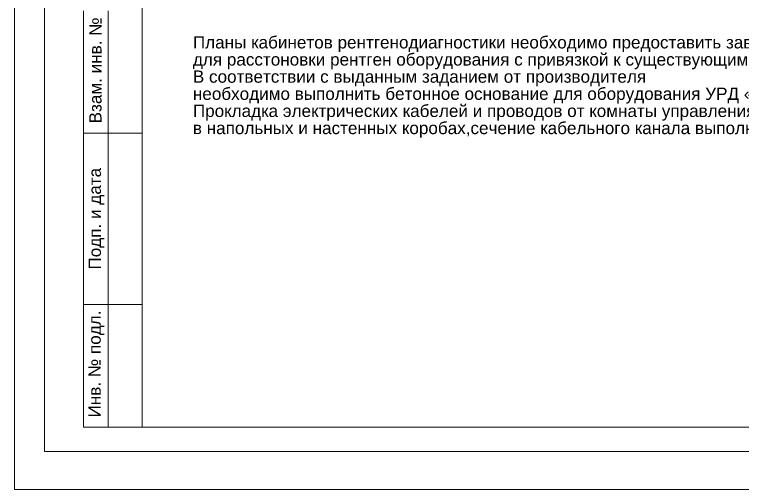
# Model space of a CAD drawing. Header units: metres. Extents: x 14591 to 15202, y 5442 to 5571.
# Drawn here: x 14765.25 to 14780.12, y 5478.02 to 5487.72 of the extents above; entities that cross this region are included whole.
import ezdxf
from ezdxf.enums import TextEntityAlignment as Align

# ---------------------------------------------------------------- set-up
doc = ezdxf.new("R2010")
doc.units = ezdxf.units.M
doc.header["$MEASUREMENT"] = 0
doc.layers.add('Level 50', color=7, linetype='Continuous', lineweight=0)
doc.layers.add('Level 63', color=7, linetype='Continuous', lineweight=0)
doc.styles.add('Style-Arial', font='arial.ttf')

# ---------------------------------------------------------------- blocks, each defined once
blk = doc.blocks.new('*U150')
at = {"layer": 'Level 50', "color": 7, "linetype": 'Continuous', "lineweight": 0}
for p, q in [((-20.487, -14.5), (-20.487, 14.5)), ((20.513, -14.5), (-20.487, -14.5))]:
    blk.add_line(p, q, dxfattribs=at)
at = {"layer": 'Level 50', "color": 7, "linetype": 'Continuous', "lineweight": 13}
for p, q in [((-18.487, 14), (-18.487, -14)), ((-18.926, -14), (20.013, -14))]:
    blk.add_line(p, q, dxfattribs=at)
at = {"layer": 'Level 63', "color": 7, "linetype": 'Continuous', "lineweight": 13}
for p, q in [((-19.187, -14), (-19.187, -5.5)), ((-19.687, -8), (-18.487, -8)), ((-19.687, -11.5), (-18.487, -11.5))]:
    blk.add_line(p, q, dxfattribs=at)
at = {"layer": 'Level 63', "color": 7, "linetype": 'Continuous', "lineweight": 13, "flags": 128}
blk.add_lwpolyline([(-18.487, -14), (-19.687, -14), (-19.687, -5.5)], dxfattribs=at)
at = {"layer": 'Level 63', "color": 7, "linetype": 'Continuous', "lineweight": 0, "style": 'Style-Arial'}
for s, p in [('Взам. инв. №', (-19.445, -6.716)), ('Подп. и дата', (-19.457, -9.745)), ('Инв. № подл.', (-19.462, -12.713))]:
    blk.add_text(s, height=0.25002, rotation=90, dxfattribs=at).set_placement(p, align=Align.MIDDLE_CENTER)
blk = doc.blocks.new('формат_А3')
at = {"layer": 'Level 50', "color": 7, "linetype": 'Continuous', "lineweight": 13}
blk.add_blockref('*U150', (20.487, -14.5), dxfattribs=at)

msp = doc.modelspace()

# ---------------------------------------------------------------- linework, layer by layer
at = {"layer": 'Level 63', "color": 5, "linetype": 'Continuous', "lineweight": 13, "flags": 128}
msp.add_lwpolyline([(14765.24601583, 5508.33962984), (14807.40130168, 5508.33962984), (14807.40130168, 5478.02451632), (14765.24601583, 5478.02451632), (14765.24601583, 5508.33962984)], close=True, dxfattribs=at)

# ---------------------------------------------------------------- block references
at = {"layer": 'Level 50', "color": 7, "linetype": 'Continuous', "lineweight": 13}
msp.add_blockref('формат_А3', (14765.85556845, 5507.79848889), dxfattribs=at)

# ---------------------------------------------------------------- texts
at = {"layer": 'Level 63', "color": 7, "linetype": 'Continuous', "lineweight": 13, "insert": (14768.88910202, 5487.28103408), "char_height": 0.25, "attachment_point": 1, "line_spacing_factor": 0.84, "style": 'Style-Arial'}
msp.add_mtext('Планы кабинетов рентгенодиагностики необходимо предоставить заводу производителю аппаратов, \\Pдля расстоновки рентген оборудования с привязкой к существующим стенам.\\PВ соответствии с выданным заданием от производителя \\Pнеобходимо выполнить бетонное основание для оборудования УРД «УнивеРС-Флюорограф-МТ».\\PПрокладка электрических кабелей и проводов от комнаты управления до процедурной \\Pв напольных и настенных коробах,сечение кабельного канала выполнить в соответствии с выданным заданием.\\P', dxfattribs=at)

doc.saveas('drawing.dxf')
